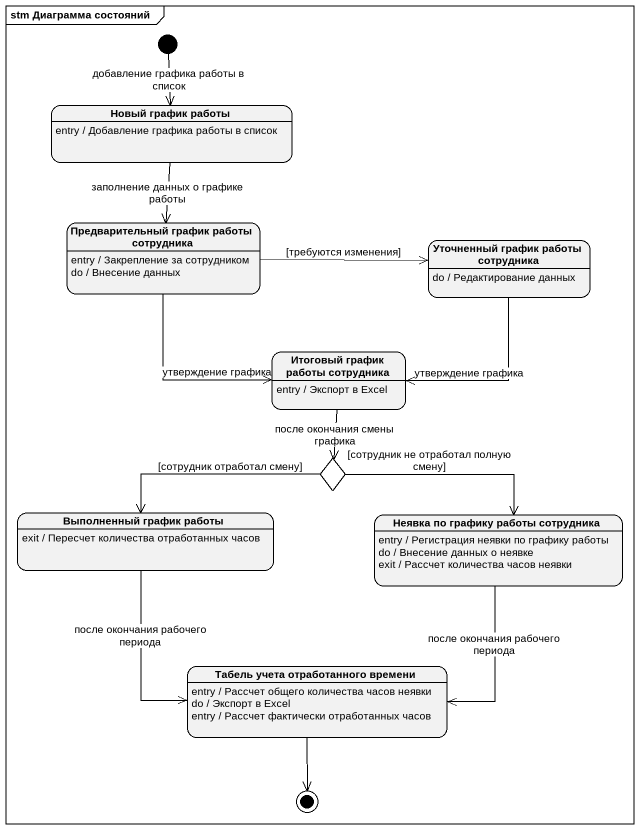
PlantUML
@startuml
mainframe stm Диаграмма состояний
hide empty description
state "Новый график работы" as Новый_график_работы
Новый_график_работы : entry / Добавление графика работы в список
state "Предварительный график работы сотрудника" as Предварительный_график
Предварительный_график : entry / Закрепление за сотрудником
Предварительный_график : do / Внесение данных
state "Уточненный график работы сотрудника" as Уточненный_график_работы
Уточненный_график_работы : do / Редактирование данных
state "Итоговый график работы сотрудника" as Итоговый_график_работы
Итоговый_график_работы : entry / Экспорт в Excel
state choice1 <<choice>>
state "Выполненный график работы" as Выполненный_график_работы
Выполненный_график_работы : exit / Пересчет количества отработанных часов
state "Неявка по графику работы сотрудника" as Неявка_по_графику_работы
Неявка_по_графику_работы : entry / Регистрация неявки по графику работы
Неявка_по_графику_работы : do / Внесение данных о неявке
Неявка_по_графику_работы : exit / Рассчет количества часов неявки
state "Табель учета отработанного времени" as Табель_учета_отработанного
Табель_учета_отработанного : entry / Рассчет общего количества часов неявки
Табель_учета_отработанного : do / Экспорт в Excel
Табель_учета_отработанного : entry / Рассчет фактически отработанных часов
[*] --> Новый_график_работы : добавление графика работы в список
Новый_график_работы --> Предварительный_график : заполнение данных о графике работы
Предварительный_график -right-> Уточненный_график_работы : [требуются изменения]
Предварительный_график --> Итоговый_график_работы : утверждение графика
Уточненный_график_работы --> Итоговый_график_работы : утверждение графика
Итоговый_график_работы --> choice1 : после окончания смены графика
choice1 -left-> Выполненный_график_работы : [сотрудник отработал смену]
choice1 -right-> Неявка_по_графику_работы : [сотрудник не отработал полную смену]
Выполненный_график_работы --> Табель_учета_отработанного : после окончания рабочего периода
Неявка_по_графику_работы --> Табель_учета_отработанного : после окончания рабочего периода
Табель_учета_отработанного --> [*]
@enduml
